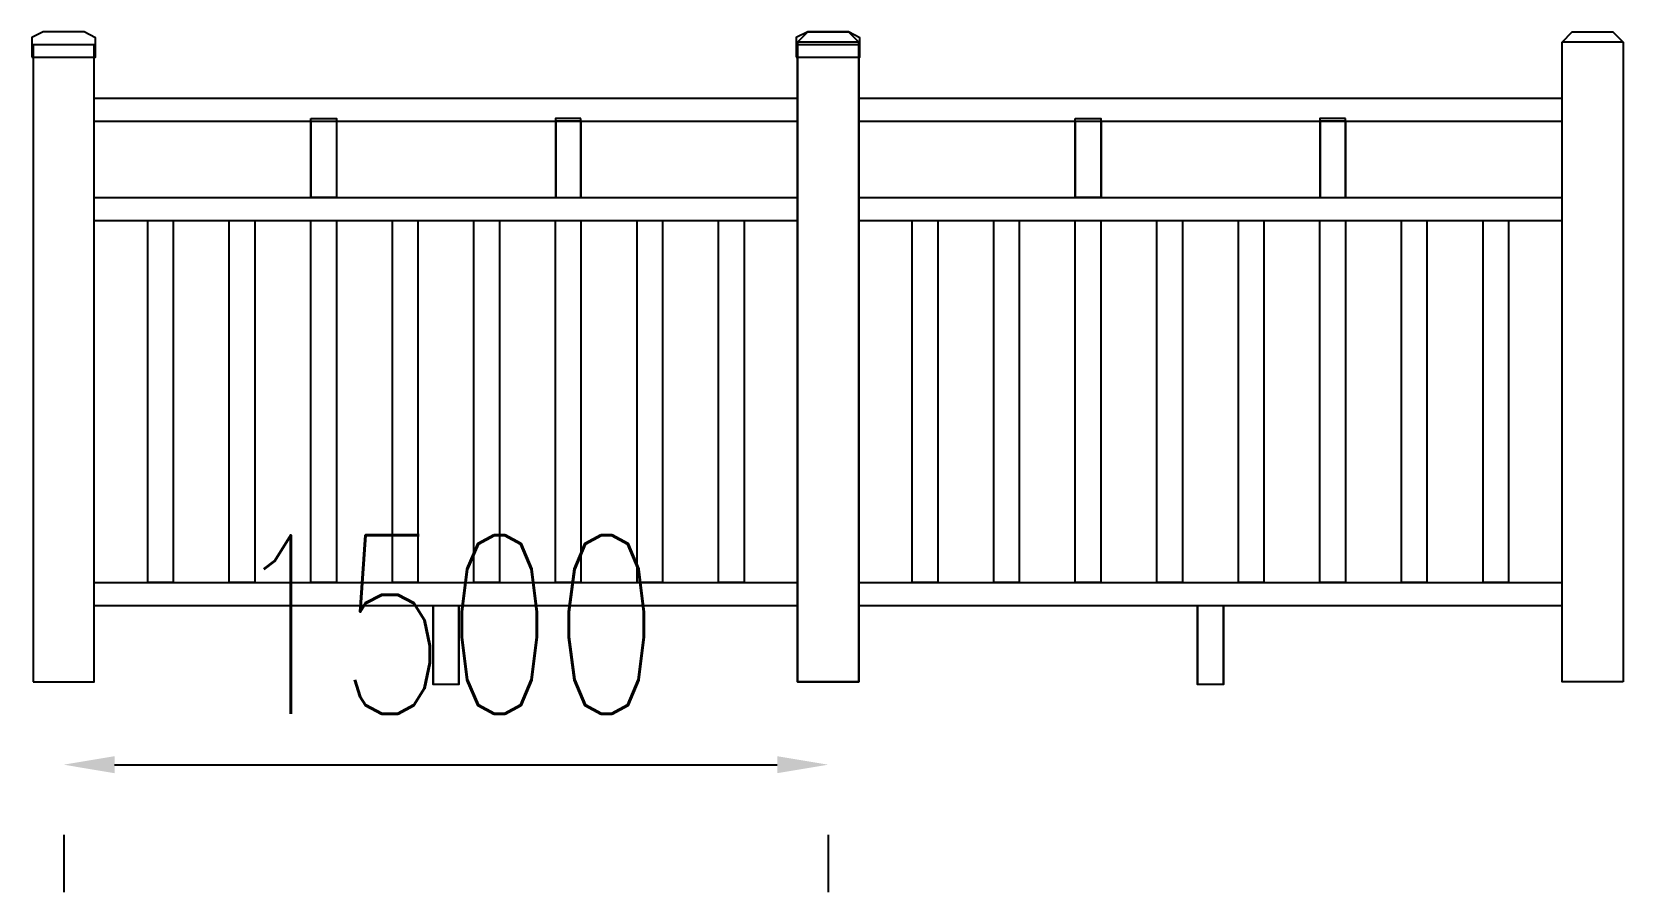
# Model space of a CAD drawing. Header units: millimetres. Extents: x -1003406 to 3312184, y 81337 to 716393.
# Drawn here: x 1094073 to 1097196, y 398117 to 399804 of the extents above; entities that cross this region are included whole.
import ezdxf

# ---------------------------------------------------------------- set-up
doc = ezdxf.new("R2010")
doc.units = ezdxf.units.MM
doc.header["$LTSCALE"] = 10
doc.layers.get('0').update_dxf_attribs({"linetype": 'CONTINUOUS'})
doc.layers.get('Defpoints').update_dxf_attribs({"linetype": 'CONTINUOUS'})
doc.layers.add('PUB_DIM', color=3, linetype='CONTINUOUS')
doc.layers.add('栏杆', color=4, linetype='CONTINUOUS')
doc.layers.add('文字及标注', color=3, linetype='CONTINUOUS', lineweight=15)
doc.styles.add('STANDARD_T3', font='simplex.shx', dxfattribs={"width": 0.7, "bigfont": 'gbcbig.shx'})
doc.dimstyles.new('W&&100', dxfattribs={"dimtxt": 350, "dimasz": 100, "dimexe": 250, "dimexo": 300, "dimgap": 100, "dimtad": 1, "dimdec": 0, "dimzin": 0, "dimdsep": 46, "dimtxsty": 'STANDARD_T3', "dimcen": 0.09, "dimclrd": 1, "dimclre": 1, "dimclrt": 7, "dimazin": 2, "dimtfac": 1, "dimtdec": 0, "dimtix": 1, "dimtmove": 2, "dimatfit": 3, "dimfxl": 100, "dimtolj": 1, "dimtzin": 0, "dimarcsym": 0})

# ---------------------------------------------------------------- blocks, each defined once
blk = doc.blocks.new('栏杆大样')
at = {"color": 0}
blk.add_lwpolyline([(-62.5, 1225.2), (62.5, 1225.2), (62.5, 1263.1), (40, 1275.2), (-40, 1275.2), (-40, 1275.2), (-62.5, 1264.1)], close=True, dxfattribs=at)
at = {"layer": '栏杆'}
blk.add_line((1560, 1255), (1440, 1255), dxfattribs=at)
for points in [[(-60, 0), (60, 0), (60, 1250), (60, 1250), (40, 1250), (-40, 1250), (-60, 1249.9), (-60, 1249.9)], [(1560, 0), (1440, 0), (1440, 1255), (1440, 1255), (1460, 1275), (1540, 1275), (1560, 1255), (1560, 1255)], [(485.5, 1100), (535.5, 1100), (535.5, 950), (485.5, 950)], [(1015.5, 1100), (965.5, 1100), (965.5, 950), (1015.5, 950)], [(165, 905), (215, 905), (215, 195), (165, 195)], [(325, 905), (375, 905), (375, 195), (325, 195)], [(485, 905), (535, 905), (535, 195), (485, 195)], [(645, 905), (695, 905), (695, 195), (645, 195)], [(805, 905), (855, 905), (855, 195), (805, 195)], [(965, 905), (1015, 905), (1015, 195), (965, 195)], [(1125, 905), (1175, 905), (1175, 195), (1125, 195)], [(1285, 905), (1335, 905), (1335, 195), (1285, 195)], [(725.5, 150), (775.5, 150), (775.5, -5), (725.5, -5)]]:
    blk.add_lwpolyline(points, close=True, dxfattribs=at)
at = {"layer": '栏杆', "linetype": 'ByBlock'}
for points in [[(60, 1145), (1440, 1145)], [(60, 1100), (1440, 1100)], [(60, 950), (1440, 950)], [(60, 905), (1440, 905)], [(60, 195), (1440, 195)], [(60, 150), (1440, 150)]]:
    blk.add_lwpolyline(points, dxfattribs=at)
blk = doc.blocks.new('*D855')
at = {"layer": 'Defpoints', "color": 0, "transparency": 16777216}
for p in [(1094135.6, 398529.1), (1095635.6, 398529.1), (1095635.6, 398366.9)]:
    blk.add_point(p, dxfattribs=at)
at = {"layer": '文字及标注', "color": 1, "lineweight": -2, "transparency": 16777216}
for p, q in [((1094235.6, 398366.9), (1095535.6, 398366.9)), ((1094135.6, 398229.1), (1094135.6, 398116.9)), ((1095635.6, 398229.1), (1095635.6, 398116.9))]:
    blk.add_line(p, q, dxfattribs=at)
at = {"layer": '文字及标注', "color": 1, "transparency": 16777216}
for points in [[(1094235.6, 398383.6), (1094235.6, 398350.2), (1094135.6, 398366.9)], [(1095535.6, 398383.6), (1095535.6, 398350.2), (1095635.6, 398366.9)]]:
    blk.add_solid(points, dxfattribs=at)
at = {"layer": '文字及标注', "color": 7, "transparency": 16777216, "insert": (1094885.6, 398641.9), "char_height": 350, "attachment_point": 5, "style": 'STANDARD_T3'}
blk.add_mtext('\\A1;1500', dxfattribs=at)

msp = doc.modelspace()

# ---------------------------------------------------------------- linework, layer by layer
at = {"layer": '栏杆'}
for points in [[(1095575.6, 398529.1), (1095695.6, 398529.1), (1095695.6, 399784.1), (1095695.6, 399784.1), (1095675.6, 399804.1), (1095595.6, 399804.1), (1095575.6, 399784.1), (1095575.6, 399784.1)], [(1097195.6, 398529.1), (1097075.6, 398529.1), (1097075.6, 399784.1), (1097075.6, 399784.1), (1097095.6, 399804.1), (1097175.6, 399804.1), (1097195.6, 399784.1), (1097195.6, 399784.1)], [(1094620.6, 399634.1), (1094670.6, 399634.1), (1094670.6, 399479.1), (1094620.6, 399479.1)], [(1095150.6, 399634.1), (1095100.6, 399634.1), (1095100.6, 399479.1), (1095150.6, 399479.1)], [(1096120.6, 399634.1), (1096170.6, 399634.1), (1096170.6, 399479.1), (1096120.6, 399479.1)], [(1096650.6, 399634.1), (1096600.6, 399634.1), (1096600.6, 399479.1), (1096650.6, 399479.1)], [(1094860.6, 398679.1), (1094910.6, 398679.1), (1094910.6, 398524.1), (1094860.6, 398524.1)], [(1096360.6, 398679.1), (1096410.6, 398679.1), (1096410.6, 398524.1), (1096360.6, 398524.1)]]:
    msp.add_lwpolyline(points, close=True, dxfattribs=at)
at = {"layer": '栏杆', "linetype": 'ByBlock'}
msp.add_lwpolyline([(1095695.6, 398679.1), (1097075.6, 398679.1)], dxfattribs=at)

# ---------------------------------------------------------------- block references
at = {"layer": 'PUB_DIM'}
for p in [(1094135.6, 398529.1), (1095635.6, 398529.1)]:
    msp.add_blockref('栏杆大样', p, dxfattribs=at)

# ---------------------------------------------------------------- dimensions: what is measured, and where the dimension line sits
at = {"layer": '文字及标注', "color": 0}
dim = msp.add_linear_dim(base=(1095635.6, 398366.9), p1=(1094135.6, 398529.1), p2=(1095635.6, 398529.1), dimstyle='W&&100', dxfattribs=at)
dim.commit()
dim.dimension.update_dxf_attribs({"geometry": '*D855', "text_midpoint": (1094885.6, 398641.9)})

doc.saveas('drawing.dxf')
